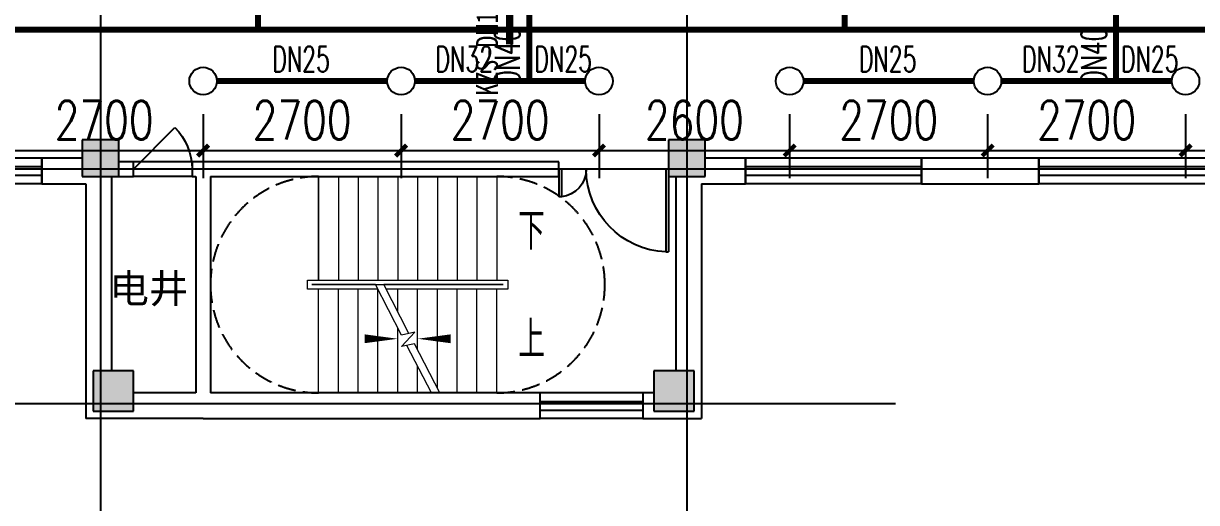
# Model space of a CAD drawing. Extents: x 0 to 2838408, y -923048 to 203859.
# Drawn here: x 2688213 to 2704213, y -625085 to -618557 of the extents above; entities that cross this region are included whole.
import ezdxf
from ezdxf.enums import TextEntityAlignment as Align

# ---------------------------------------------------------------- set-up
doc = ezdxf.new("R2010")
doc.units = 0
doc.header["$LTSCALE"] = 1000
doc.linetypes.add('DASH', pattern=[0.35, 0.25, -0.1])
doc.layers.add('A-FLOR-STRS', color=8, linetype='Continuous', lineweight=0)
for name, color, linetype in [('CLAYER', 7, 'Continuous'), ('COLUMN', 9, 'Continuous'), ('DIM_SYMB', 3, 'Continuous'), ('DIM_喷淋', 3, 'Continuous'), ('DOOR_FIRE', 4, 'Continuous'), ('DOTE', 8, 'Continuous'), ('EQUIP_喷头', 7, 'Continuous'), ('PIPE-喷淋', 6, 'Continuous'), ('PUB_HATCH', 8, 'Continuous'), ('PUB_TEXT', 7, 'Continuous'), ('STAIR', 2, 'Continuous'), ('TEXT_喷淋', 7, 'Continuous'), ('WALL', 9, 'Continuous'), ('WINDOW', 4, 'Continuous'), ('XREF', 8, 'Continuous'), ('抗震支吊架', 2, 'Continuous')]:
    doc.layers.add(name, color=color, linetype=linetype)
doc.styles.add('_TCH_DIM', font='SIMPLEX', dxfattribs={"bigfont": 'GBCBIG'})
doc.styles.add('_TCH_DIM_T3', font='SIMPLEX', dxfattribs={"width": 0.75, "bigfont": 'HZTXT'})
doc.styles.add('_TWT_PIPEDN', font='SIMPLEX', dxfattribs={"width": 0.8, "height": 2.3, "bigfont": 'HZTXT'})
doc.styles.add('kzcad', font='', dxfattribs={"width": 0.8})
doc.styles.add('黑体', font='')
doc.styles.get('kzcad').set_extended_font_data('SimSun')
doc.styles.get('黑体').set_extended_font_data('SimHei')
doc.dimstyles.new('_TWT_ARCH&&150', dxfattribs={"dimtxt": 525, "dimasz": 150, "dimexe": 375, "dimexo": 450, "dimgap": 150, "dimtad": 1, "dimdec": 0, "dimzin": 0, "dimdsep": 46, "dimtxsty": '_TCH_DIM_T3', "dimblk": 'ARCHTICK', "dimcen": 0.09, "dimclrt": 7, "dimazin": 2, "dimtfac": 1, "dimtdec": 0, "dimtix": 1, "dimtmove": 2, "dimatfit": 3, "dimfxl": 1, "dimtolj": 1, "dimtzin": 0, "dimarcsym": 0})

# ---------------------------------------------------------------- blocks, each defined once
blk = doc.blocks.new('$DorLib2D$00000114')
at = {"color": 0}
blk.add_line((0.5, 0), (-0.207, 0.707), dxfattribs=at)
blk.add_arc((0.5, 0), 1, 135, 180, dxfattribs=at)
blk = doc.blocks.new('$DorLib2D$00000225')
at = {"color": 0}
for p, q in [((0.475, -0.001), (0.475, 0.752)), ((0.475, 0.752), (0.5, 0.752)), ((0.5, -0.001), (0.5, 0.752)), ((-0.5, 0), (-0.5, 0.252)), ((-0.475, 0.252), (-0.5, 0.252)), ((-0.475, 0), (-0.475, 0.252)), ((-0.475, 0), (-0.5, 0)), ((0.475, -0.001), (0.5, -0.001))]:
    blk.add_line(p, q, dxfattribs=at)
for centre, radius, start, end in [((0.505, -0.002), 0.755, 92.2493, 179.7238), ((-0.501, 0.003), 0.251, 359.7899, 84.0974)]:
    blk.add_arc(centre, radius, start, end, dxfattribs=at)
blk = doc.blocks.new('$WINLIB2D$00000001')
at = {"color": 0}
for points in [[(-0.5, 0.5), (-0.5, -0.5)], [(-0.5, 0.5), (0.5, 0.5)], [(0.5, -0.5), (0.5, 0.5)], [(0.5, 0.1667), (-0.5, 0.1667)], [(0.5, -0.1667), (-0.5, -0.1667)], [(-0.5, -0.5), (0.5, -0.5)]]:
    blk.add_lwpolyline(points, dxfattribs=at)
blk = doc.blocks.new('4F1')
at = {"layer": 'PUB_HATCH'}
for points in [[(2353466.7, -620141.3), (2352966.7, -620141.3), (2352966.7, -620641.3), (2353466.7, -620641.3)], [(2361466.7, -620141.3), (2360966.7, -620141.3), (2360966.7, -620641.3), (2361466.7, -620641.3)], [(2353666.7, -623291.3), (2353116.7, -623291.3), (2353116.7, -623841.3), (2353666.7, -623841.3)], [(2361316.7, -623291.3), (2360766.7, -623291.3), (2360766.7, -623841.3), (2361316.7, -623841.3)]]:
    blk.add_hatch(color=256, dxfattribs=at).paths.add_polyline_path(points)
at = {"layer": 'A-FLOR-STRS'}
for p, q in [((2356191.7, -620641.3), (2354716.7, -620641.3)), ((2354716.7, -620641.3), (2354716.7, -623591.3)), ((2356191.7, -620641.3), (2358621.7, -620641.3)), ((2356191.7, -620641.3), (2356191.7, -622056.3)), ((2356191.7, -622056.3), (2356191.7, -620641.3)), ((2356461.7, -620641.3), (2356461.7, -622056.3)), ((2356731.7, -620641.3), (2356731.7, -622056.3)), ((2357001.7, -620641.3), (2357001.7, -622056.3)), ((2357271.7, -620641.3), (2357271.7, -622056.3)), ((2357541.7, -620641.3), (2357541.7, -622056.3)), ((2357811.7, -620641.3), (2357811.7, -622056.3)), ((2358081.7, -620641.3), (2358081.7, -622056.3)), ((2358351.7, -620641.3), (2358351.7, -622056.3)), ((2358621.7, -620641.3), (2358621.7, -622056.3)), ((2356041.7, -622176.3), (2356041.7, -622056.3)), ((2356041.7, -622056.3), (2358771.7, -622056.3)), ((2358771.7, -622056.3), (2358771.7, -622176.3)), ((2356998.4, -622176.3), (2356041.7, -622176.3)), ((2356967.2, -622116.3), (2356101.7, -622116.3)), ((2356101.7, -622116.3), (2356101.7, -622116.3)), ((2356101.7, -622116.3), (2356967.2, -622116.3)), ((2356967.2, -622116.3), (2356191.7, -622116.3)), ((2356191.7, -622116.3), (2358621.7, -622116.3)), ((2356191.7, -623591.3), (2356191.7, -622176.3)), ((2356191.7, -623591.3), (2356191.7, -622176.3)), ((2356461.7, -623591.3), (2356461.7, -622176.3)), ((2356731.7, -623591.3), (2356731.7, -622176.3)), ((2357324, -622803), (2356967.2, -622116.3)), ((2357001.7, -623591.3), (2357001.7, -622182.8)), ((2358621.7, -622116.3), (2357079.9, -622116.3)), ((2357425.1, -622780.6), (2357079.9, -622116.3)), ((2358711.7, -622116.3), (2357079.9, -622116.3)), ((2357079.9, -622116.3), (2358711.7, -622116.3)), ((2358771.7, -622176.3), (2357111, -622176.3)), ((2357271.7, -622485.5), (2357271.7, -622176.3)), ((2357541.7, -623005.2), (2357541.7, -622176.3)), ((2357811.7, -623524.8), (2357811.7, -622176.3)), ((2358081.7, -623591.3), (2358081.7, -622176.3)), ((2358351.7, -623591.3), (2358351.7, -622176.3)), ((2358621.7, -622116.3), (2358621.7, -622116.3)), ((2358621.7, -623591.3), (2358621.7, -622176.3)), ((2358711.7, -622116.3), (2358711.7, -622116.3)), ((2357271.7, -623591.3), (2357271.7, -622702.4)), ((2357506.3, -622762.7), (2357324, -622803)), ((2357324.5, -622960.8), (2357506.3, -622762.7)), ((2357498.7, -622922.3), (2357324.5, -622960.8)), ((2357733.6, -623591.3), (2357397.6, -622944.7)), ((2357846.3, -623591.3), (2357498.7, -622922.3)), ((2357541.7, -623591.3), (2357541.7, -623222)), ((2354716.7, -623591.3), (2356191.7, -623591.3)), ((2357733.6, -623591.3), (2356191.7, -623591.3)), ((2358621.7, -623591.3), (2357846.3, -623591.3))]:
    blk.add_line(p, q, dxfattribs=at)
at = {"layer": 'COLUMN'}
for p, q in [((2353466.7, -620141.3), (2352966.7, -620141.3)), ((2352966.7, -620141.3), (2352966.7, -620641.3)), ((2353466.7, -620641.3), (2353466.7, -620141.3)), ((2361466.7, -620141.3), (2360966.7, -620141.3)), ((2360966.7, -620141.3), (2360966.7, -620641.3)), ((2361466.7, -620641.3), (2361466.7, -620141.3)), ((2352966.7, -620641.3), (2353466.7, -620641.3)), ((2360966.7, -620641.3), (2361466.7, -620641.3)), ((2353666.7, -623291.3), (2353116.7, -623291.3)), ((2353116.7, -623291.3), (2353116.7, -623841.3)), ((2353666.7, -623841.3), (2353666.7, -623291.3)), ((2361316.7, -623291.3), (2360766.7, -623291.3)), ((2360766.7, -623291.3), (2360766.7, -623841.3)), ((2361316.7, -623841.3), (2361316.7, -623291.3)), ((2353116.7, -623841.3), (2353666.7, -623841.3)), ((2360766.7, -623841.3), (2361316.7, -623841.3))]:
    blk.add_line(p, q, dxfattribs=at)
at = {"layer": 'DIM_SYMB'}
for points in [[(2358756.7, -621378.8, 0, 0, 0), (2355454.2, -621378.8, 0, 0, 0), (2355454.2, -622853.8, 0, 0, 0), (2357271.7, -622853.8, 0, 120, 0), (2356821.7, -622853.8, 0, 0, 0)], [(2358756.7, -622853.8, 0, 0, 0), (2357541.7, -622853.8, 0, 120, 0), (2357991.7, -622853.8, 0, 0, 0)]]:
    blk.add_lwpolyline(points, format="xyseb", dxfattribs=at)
at = {"layer": 'DOOR_FIRE'}
for p, q in [((2354466.7, -620441.3, 100), (2353666.7, -620441.3, 100)), ((2354466.7, -620641.3, 100), (2353666.7, -620641.3, 100))]:
    blk.add_line(p, q, dxfattribs=at)
at = {"layer": 'DOTE'}
for p, q in [((2353216.7, -606941.3), (2353216.7, -690141.3)), ((2361216.7, -606941.3), (2361216.7, -690141.3)), ((2453916.7, -620541.3), (2343216.7, -620541.3)), ((2364062.1, -623741.3), (2343616.1, -623741.3))]:
    blk.add_line(p, q, dxfattribs=at)
at = {"layer": 'STAIR', "color": 9, "linetype": 'DASH'}
for p, q in [((2354716.7, -622116.3), (2354716.7, -622116.3)), ((2360096.7, -622116.3), (2360096.7, -622116.3))]:
    blk.add_line(p, q, dxfattribs=at)
for points in [[(2356191.7, -620641.3, 0.4142136), (2354716.7, -622116.3)], [(2358621.7, -620641.3, -0.4142136), (2360096.7, -622116.3)], [(2356191.7, -623591.3, -0.4142136), (2354716.7, -622116.3)], [(2358621.7, -623591.3, 0.4142136), (2360096.7, -622116.3)]]:
    blk.add_lwpolyline(points, format="xyb", dxfattribs=at)
at = {"layer": 'WALL'}
for p, q in [((2352966.7, -620391.3), (2352416.7, -620391.3)), ((2352416.7, -620391.3), (2352416.7, -620741.3)), ((2353666.7, -620441.3), (2353466.7, -620441.3)), ((2353666.7, -620641.3), (2353666.7, -620441.3)), ((2354616.7, -620441.3), (2354466.7, -620441.3)), ((2354466.7, -620441.3), (2354466.7, -620641.3)), ((2359466.7, -620441.3), (2354616.7, -620441.3)), ((2359466.7, -620641.3), (2359466.7, -620441.3)), ((2362016.7, -620391.3), (2361466.7, -620391.3)), ((2362016.7, -620741.3), (2362016.7, -620391.3)), ((2366016.7, -620391.3), (2364416.7, -620391.3)), ((2364416.7, -620391.3), (2364416.7, -620741.3)), ((2366016.7, -620741.3), (2366016.7, -620391.3)), ((2352416.7, -620741.3), (2353016.7, -620741.3)), ((2353016.7, -620741.3), (2353016.7, -623941.3)), ((2353366.7, -620641.3), (2353366.7, -623291.3)), ((2353466.7, -620641.3), (2353666.7, -620641.3)), ((2354466.7, -620641.3), (2354516.7, -620641.3)), ((2354516.7, -620641.3), (2354516.7, -623591.3)), ((2354716.7, -620641.3), (2354716.7, -623591.3)), ((2354716.7, -620641.3), (2359466.7, -620641.3)), ((2361066.7, -620641.3), (2361066.7, -623291.3)), ((2361416.7, -620741.3), (2362016.7, -620741.3)), ((2361416.7, -620741.3), (2361416.7, -623941.3)), ((2364416.7, -620741.3), (2366016.7, -620741.3)), ((2354516.7, -623591.3), (2353666.7, -623591.3)), ((2359215.7, -623591.3), (2354716.7, -623591.3)), ((2359215.7, -623941.3), (2359215.7, -623591.3)), ((2360766.7, -623591.3), (2360615.7, -623591.3)), ((2360615.7, -623591.3), (2360615.7, -623941.3)), ((2354616.7, -623941.3), (2353016.7, -623941.3)), ((2354616.7, -623941.3), (2359215.7, -623941.3)), ((2360615.7, -623941.3), (2361416.7, -623941.3))]:
    blk.add_line(p, q, dxfattribs=at)
at = {"layer": 'DOOR_FIRE', "zscale": 200, "rotation": 180}
for name, p, xscale, yscale in [('$DorLib2D$00000114', (2354066.7, -620541.3), 800, -800), ('$DorLib2D$00000225', (2360216.7, -620541.3), -1500, 1500)]:
    blk.add_blockref(name, p, dxfattribs=dict(at, xscale=xscale, yscale=yscale))
at = {"layer": 'WINDOW'}
for p, xscale, yscale, zscale, rotation in [((2351216.7, -620566.3), 2400, 350, 2400, 179.9999999999996), ((2363216.7, -620566.3), -2400, -350, -2400, 359.999999999981), ((2367216.7, -620566.3), -2400, -350, -2400, 359.999999999981), ((2359915.7, -623766.3), 1400, -350, 1400, 180)]:
    blk.add_blockref('$WINLIB2D$00000001', p, dxfattribs=dict(at, xscale=xscale, yscale=yscale, zscale=zscale, rotation=rotation))
at = {"layer": 'CLAYER', "style": '黑体'}
blk.add_text('电井', height=394.3, dxfattribs=at).set_placement((2353339.4, -622365.2))
at = {"layer": 'PUB_TEXT', "color": 7, "style": '_TCH_DIM'}
for s, p in [('下', (2358914.2, -621641.3)), ('上', (2358914.2, -623116.3))]:
    blk.add_text(s, height=506.4, dxfattribs=at).set_placement(p)
blk = doc.blocks.new('_ArchTick')
at = {"color": 0, "linetype": 'ByBlock', "const_width": 0.4}
blk.add_lwpolyline([(-0.5, -0.5), (0.5, 0.5)], dxfattribs=at)
blk = doc.blocks.new('*D3260')
at = {"layer": 'Defpoints', "color": 0, "linetype": 'ByBlock', "transparency": 16777216}
for p in [(2704063, -619341), (2706663, -619341), (2706663, -620288)]:
    blk.add_point(p, dxfattribs=at)
at = {"layer": 'DIM_喷淋', "color": 0, "linetype": 'ByBlock', "lineweight": -2, "transparency": 16777216}
for p, q in [((2704063, -619791), (2704063, -620663)), ((2706663, -619791), (2706663, -620663)), ((2704063, -620288), (2706663, -620288))]:
    blk.add_line(p, q, dxfattribs=at)
at = {"layer": 'DIM_喷淋', "color": 0, "linetype": 'ByBlock', "lineweight": -2, "transparency": 16777216, "xscale": 150, "yscale": 150, "zscale": 150, "rotation": 180}
blk.add_blockref('_ArchTick', (2704063, -620288), dxfattribs=at)
at = {"layer": 'DIM_喷淋', "color": 0, "linetype": 'ByBlock', "lineweight": -2, "transparency": 16777216, "xscale": 150, "yscale": 150, "zscale": 150}
blk.add_blockref('_ArchTick', (2706663, -620288), dxfattribs=at)
at = {"layer": 'DIM_喷淋', "color": 7, "linetype": 'ByBlock', "transparency": 16777216, "insert": (2705363, -619875), "char_height": 525, "attachment_point": 5, "style": '_TCH_DIM_T3'}
blk.add_mtext('\\A1;2600', dxfattribs=at)
blk = doc.blocks.new('*D3261')
at = {"layer": 'Defpoints', "color": 0, "linetype": 'ByBlock', "transparency": 16777216}
for p in [(2701363, -619341), (2704063, -619341), (2704063, -620288)]:
    blk.add_point(p, dxfattribs=at)
at = {"layer": 'DIM_喷淋', "color": 0, "linetype": 'ByBlock', "lineweight": -2, "transparency": 16777216}
for p, q in [((2701363, -619791), (2701363, -620663)), ((2704063, -619791), (2704063, -620663)), ((2701363, -620288), (2704063, -620288))]:
    blk.add_line(p, q, dxfattribs=at)
at = {"layer": 'DIM_喷淋', "color": 0, "linetype": 'ByBlock', "lineweight": -2, "transparency": 16777216, "xscale": 150, "yscale": 150, "zscale": 150, "rotation": 180}
blk.add_blockref('_ArchTick', (2701363, -620288), dxfattribs=at)
at = {"layer": 'DIM_喷淋', "color": 0, "linetype": 'ByBlock', "lineweight": -2, "transparency": 16777216, "xscale": 150, "yscale": 150, "zscale": 150}
blk.add_blockref('_ArchTick', (2704063, -620288), dxfattribs=at)
at = {"layer": 'DIM_喷淋', "color": 7, "linetype": 'ByBlock', "transparency": 16777216, "insert": (2702713, -619875), "char_height": 525, "attachment_point": 5, "style": '_TCH_DIM_T3'}
blk.add_mtext('\\A1;2700', dxfattribs=at)
blk = doc.blocks.new('*D3262')
at = {"layer": 'Defpoints', "color": 0, "linetype": 'ByBlock', "transparency": 16777216}
for p in [(2698663, -619341), (2701363, -619341), (2701363, -620288)]:
    blk.add_point(p, dxfattribs=at)
at = {"layer": 'DIM_喷淋', "color": 0, "linetype": 'ByBlock', "lineweight": -2, "transparency": 16777216}
for p, q in [((2698663, -619791), (2698663, -620663)), ((2701363, -619791), (2701363, -620663)), ((2698663, -620288), (2701363, -620288))]:
    blk.add_line(p, q, dxfattribs=at)
at = {"layer": 'DIM_喷淋', "color": 0, "linetype": 'ByBlock', "lineweight": -2, "transparency": 16777216, "xscale": 150, "yscale": 150, "zscale": 150, "rotation": 180}
blk.add_blockref('_ArchTick', (2698663, -620288), dxfattribs=at)
at = {"layer": 'DIM_喷淋', "color": 0, "linetype": 'ByBlock', "lineweight": -2, "transparency": 16777216, "xscale": 150, "yscale": 150, "zscale": 150}
blk.add_blockref('_ArchTick', (2701363, -620288), dxfattribs=at)
at = {"layer": 'DIM_喷淋', "color": 7, "linetype": 'ByBlock', "transparency": 16777216, "insert": (2700013, -619875), "char_height": 525, "attachment_point": 5, "style": '_TCH_DIM_T3'}
blk.add_mtext('\\A1;2700', dxfattribs=at)
blk = doc.blocks.new('*D3263')
at = {"layer": 'Defpoints', "color": 0, "linetype": 'ByBlock', "transparency": 16777216}
for p in [(2696063, -619341), (2698663, -619341), (2698663, -620288)]:
    blk.add_point(p, dxfattribs=at)
at = {"layer": 'DIM_喷淋', "color": 0, "linetype": 'ByBlock', "lineweight": -2, "transparency": 16777216}
for p, q in [((2696063, -619791), (2696063, -620663)), ((2698663, -619791), (2698663, -620663)), ((2696063, -620288), (2698663, -620288))]:
    blk.add_line(p, q, dxfattribs=at)
at = {"layer": 'DIM_喷淋', "color": 0, "linetype": 'ByBlock', "lineweight": -2, "transparency": 16777216, "xscale": 150, "yscale": 150, "zscale": 150, "rotation": 180}
blk.add_blockref('_ArchTick', (2696063, -620288), dxfattribs=at)
at = {"layer": 'DIM_喷淋', "color": 0, "linetype": 'ByBlock', "lineweight": -2, "transparency": 16777216, "xscale": 150, "yscale": 150, "zscale": 150}
blk.add_blockref('_ArchTick', (2698663, -620288), dxfattribs=at)
at = {"layer": 'DIM_喷淋', "color": 7, "linetype": 'ByBlock', "transparency": 16777216, "insert": (2697363, -619875), "char_height": 525, "attachment_point": 5, "style": '_TCH_DIM_T3'}
blk.add_mtext('\\A1;2600', dxfattribs=at)
blk = doc.blocks.new('*D3264')
at = {"layer": 'Defpoints', "color": 0, "linetype": 'ByBlock', "transparency": 16777216}
for p in [(2693363, -619341), (2696063, -619341), (2696063, -620288)]:
    blk.add_point(p, dxfattribs=at)
at = {"layer": 'DIM_喷淋', "color": 0, "linetype": 'ByBlock', "lineweight": -2, "transparency": 16777216}
for p, q in [((2693363, -619791), (2693363, -620663)), ((2696063, -619791), (2696063, -620663)), ((2693363, -620288), (2696063, -620288))]:
    blk.add_line(p, q, dxfattribs=at)
at = {"layer": 'DIM_喷淋', "color": 0, "linetype": 'ByBlock', "lineweight": -2, "transparency": 16777216, "xscale": 150, "yscale": 150, "zscale": 150, "rotation": 180}
blk.add_blockref('_ArchTick', (2693363, -620288), dxfattribs=at)
at = {"layer": 'DIM_喷淋', "color": 0, "linetype": 'ByBlock', "lineweight": -2, "transparency": 16777216, "xscale": 150, "yscale": 150, "zscale": 150}
blk.add_blockref('_ArchTick', (2696063, -620288), dxfattribs=at)
at = {"layer": 'DIM_喷淋', "color": 7, "linetype": 'ByBlock', "transparency": 16777216, "insert": (2694713, -619875), "char_height": 525, "attachment_point": 5, "style": '_TCH_DIM_T3'}
blk.add_mtext('\\A1;2700', dxfattribs=at)
blk = doc.blocks.new('*D3265')
at = {"layer": 'Defpoints', "color": 0, "linetype": 'ByBlock', "transparency": 16777216}
for p in [(2690663, -619341), (2693363, -619341), (2693363, -620288)]:
    blk.add_point(p, dxfattribs=at)
at = {"layer": 'DIM_喷淋', "color": 0, "linetype": 'ByBlock', "lineweight": -2, "transparency": 16777216}
for p, q in [((2690663, -619791), (2690663, -620663)), ((2693363, -619791), (2693363, -620663)), ((2690663, -620288), (2693363, -620288))]:
    blk.add_line(p, q, dxfattribs=at)
at = {"layer": 'DIM_喷淋', "color": 0, "linetype": 'ByBlock', "lineweight": -2, "transparency": 16777216, "xscale": 150, "yscale": 150, "zscale": 150, "rotation": 180}
blk.add_blockref('_ArchTick', (2690663, -620288), dxfattribs=at)
at = {"layer": 'DIM_喷淋', "color": 0, "linetype": 'ByBlock', "lineweight": -2, "transparency": 16777216, "xscale": 150, "yscale": 150, "zscale": 150}
blk.add_blockref('_ArchTick', (2693363, -620288), dxfattribs=at)
at = {"layer": 'DIM_喷淋', "color": 7, "linetype": 'ByBlock', "transparency": 16777216, "insert": (2692013, -619875), "char_height": 525, "attachment_point": 5, "style": '_TCH_DIM_T3'}
blk.add_mtext('\\A1;2700', dxfattribs=at)
blk = doc.blocks.new('*D3266')
at = {"layer": 'Defpoints', "color": 0, "linetype": 'ByBlock', "transparency": 16777216}
for p in [(2687963, -619341), (2690663, -619341), (2690663, -620288)]:
    blk.add_point(p, dxfattribs=at)
at = {"layer": 'DIM_喷淋', "color": 0, "linetype": 'ByBlock', "lineweight": -2, "transparency": 16777216}
for p, q in [((2687963, -619791), (2687963, -620663)), ((2690663, -619791), (2690663, -620663)), ((2687963, -620288), (2690663, -620288))]:
    blk.add_line(p, q, dxfattribs=at)
at = {"layer": 'DIM_喷淋', "color": 0, "linetype": 'ByBlock', "lineweight": -2, "transparency": 16777216, "xscale": 150, "yscale": 150, "zscale": 150, "rotation": 180}
blk.add_blockref('_ArchTick', (2687963, -620288), dxfattribs=at)
at = {"layer": 'DIM_喷淋', "color": 0, "linetype": 'ByBlock', "lineweight": -2, "transparency": 16777216, "xscale": 150, "yscale": 150, "zscale": 150}
blk.add_blockref('_ArchTick', (2690663, -620288), dxfattribs=at)
at = {"layer": 'DIM_喷淋', "color": 7, "linetype": 'ByBlock', "transparency": 16777216, "insert": (2689313, -619875), "char_height": 525, "attachment_point": 5, "style": '_TCH_DIM_T3'}
blk.add_mtext('\\A1;2700', dxfattribs=at)
blk = doc.blocks.new('$TwtSys$00000125')
blk.add_circle((0, 0, 0), 1)

msp = doc.modelspace()

# ---------------------------------------------------------------- linework, layer by layer
at = {"layer": 'PIPE-喷淋', "linetype": 'ByBlock', "ltscale": 1.5, "const_width": 82.5}
for points in [[(2691412.5, -616841.3), (2691412.5, -618641.3)], [(2695112.5, -616841.3), (2695112.5, -618641.3)], [(2699412.5, -616841.3), (2699412.5, -618641.3)], [(2703112.5, -616841.3), (2703112.5, -618641.3)], [(2687112.5, -618641.3), (2691412.5, -618641.3)], [(2691412.5, -618641.3), (2695112.5, -618641.3)], [(2695112.5, -618641.3), (2699412.5, -618641.3)], [(2695112.5, -618641.3), (2695112.5, -619341.3)], [(2699412.5, -618641.3), (2703112.5, -618641.3)], [(2703112.5, -618641.3), (2707412.5, -618641.3)], [(2703112.5, -619341.3), (2703112.5, -618641.3)], [(2690850, -619341.3), (2693175, -619341.3)], [(2693550, -619341.3), (2695112.5, -619341.3)], [(2695112.5, -619341.3), (2695875, -619341.3)], [(2698850, -619341.3), (2701175, -619341.3)], [(2701550, -619341.3), (2703112.5, -619341.3)], [(2703112.5, -619341.3), (2703875, -619341.3)]]:
    msp.add_lwpolyline(points, dxfattribs=at)
at = {"layer": '抗震支吊架', "color": 4, "const_width": 100}
msp.add_lwpolyline([(2694845.9, -618841.3), (2694845.9, -618441.3)], dxfattribs=at)

# ---------------------------------------------------------------- block references
at = {"layer": 'EQUIP_喷头', "linetype": 'ByBlock', "xscale": 187.5, "yscale": 187.5, "zscale": 187.5}
for p in [(2690662.5, -619341.3), (2693362.5, -619341.3), (2696062.5, -619341.3), (2698662.5, -619341.3), (2701362.5, -619341.3), (2704062.5, -619341.3)]:
    msp.add_blockref('$TwtSys$00000125', p, dxfattribs=at)
at = {"layer": 'XREF'}
msp.add_blockref('4F1', (336045.8, 0), dxfattribs=at)

# ---------------------------------------------------------------- texts
at = {"layer": 'TEXT_喷淋', "color": 251, "linetype": 'ByBlock', "style": '_TWT_PIPEDN', "width": 0.64}
for p in [(2694985, -619396.1), (2702985, -619396.1)]:
    msp.add_text('DN40', height=345, rotation=90, dxfattribs=at).set_placement(p)
for s, p in [('DN25', (2691607.7, -619213.8)), ('DN32', (2693832.7, -619213.8)), ('DN25', (2695182.7, -619213.8)), ('DN25', (2699607.7, -619213.8)), ('DN32', (2701832.7, -619213.8)), ('DN25', (2703182.7, -619213.8))]:
    msp.add_text(s, height=345, dxfattribs=at).set_placement(p)
at = {"layer": '抗震支吊架', "color": 4, "style": 'kzcad', "width": 0.8}
msp.add_text('KZS-DN100-T', height=300, rotation=89.88539, dxfattribs=at).set_placement((2694685.9, -618641.3), align=Align.CENTER)

# ---------------------------------------------------------------- dimensions: what is measured, and where the dimension line sits
at = {"layer": 'DIM_喷淋', "linetype": 'ByBlock'}
for p1, p2, picture, middle in [((2687962.5, -619341.3), (2690662.5, -619341.3), '*D3266', (2689312.5, -619875.4)), ((2690662.5, -619341.3), (2693362.5, -619341.3), '*D3265', (2692012.5, -619875.4)), ((2693362.5, -619341.3), (2696062.5, -619341.3), '*D3264', (2694712.5, -619875.4)), ((2696062.5, -619341.3), (2698662.5, -619341.3), '*D3263', (2697362.5, -619875.4)), ((2698662.5, -619341.3), (2701362.5, -619341.3), '*D3262', (2700012.5, -619875.4)), ((2701362.5, -619341.3), (2704062.5, -619341.3), '*D3261', (2702712.5, -619875.4)), ((2704062.5, -619341.3), (2706662.5, -619341.3), '*D3260', (2705362.5, -619875.4))]:
    dim = msp.add_aligned_dim(p1=p1, p2=p2, distance=-946.6, dimstyle='_TWT_ARCH&&150', dxfattribs=at)
    dim.commit()
    dim.dimension.update_dxf_attribs({"geometry": picture, "text_midpoint": middle})

doc.saveas('drawing.dxf')
